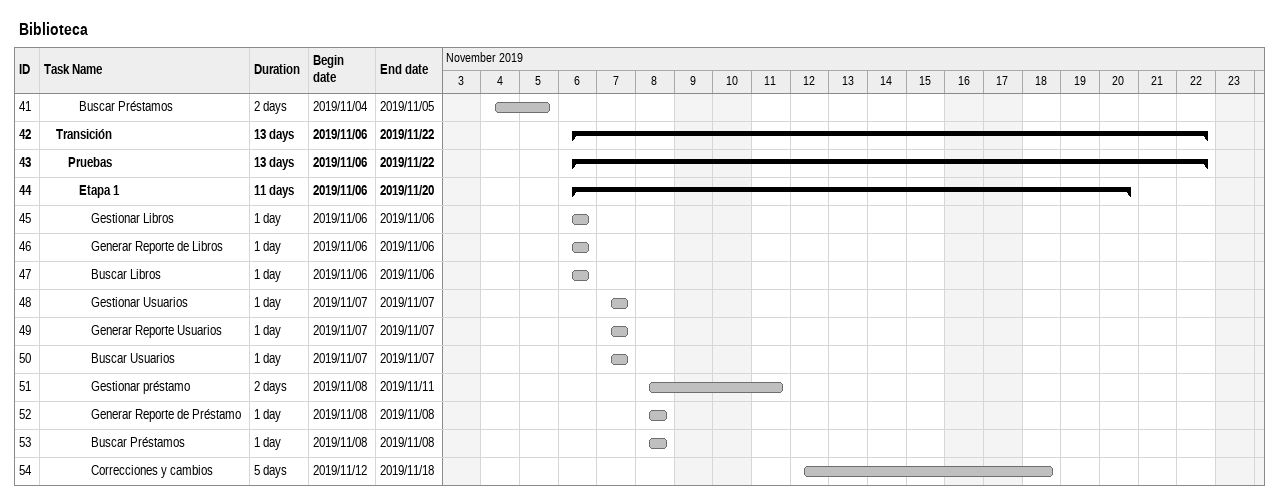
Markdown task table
Biblioteca

| ID | Level | Task | Duration | Start | Finish |
|---|---|---|---|---|---|
| 41 | 4 | Buscar Préstamos | 2d | 2019-11-04 | 2019-11-05 |
| 42 | 2 | **Transición** | 13d | 2019-11-06 | 2019-11-22 |
| 43 | 3 | **Pruebas** | 13d | 2019-11-06 | 2019-11-22 |
| 44 | 4 | **Etapa 1** | 11d | 2019-11-06 | 2019-11-20 |
| 45 | 5 | Gestionar Libros | 1d | 2019-11-06 | 2019-11-06 |
| 46 | 5 | Generar Reporte de Libros | 1d | 2019-11-06 | 2019-11-06 |
| 47 | 5 | Buscar Libros | 1d | 2019-11-06 | 2019-11-06 |
| 48 | 5 | Gestionar Usuarios | 1d | 2019-11-07 | 2019-11-07 |
| 49 | 5 | Generar Reporte Usuarios | 1d | 2019-11-07 | 2019-11-07 |
| 50 | 5 | Buscar Usuarios | 1d | 2019-11-07 | 2019-11-07 |
| 51 | 5 | Gestionar préstamo | 2d | 2019-11-08 | 2019-11-11 |
| 52 | 5 | Generar Reporte de Préstamo | 1d | 2019-11-08 | 2019-11-08 |
| 53 | 5 | Buscar Préstamos | 1d | 2019-11-08 | 2019-11-08 |
| 54 | 5 | Correcciones y cambios | 5d | 2019-11-12 | 2019-11-18 |
